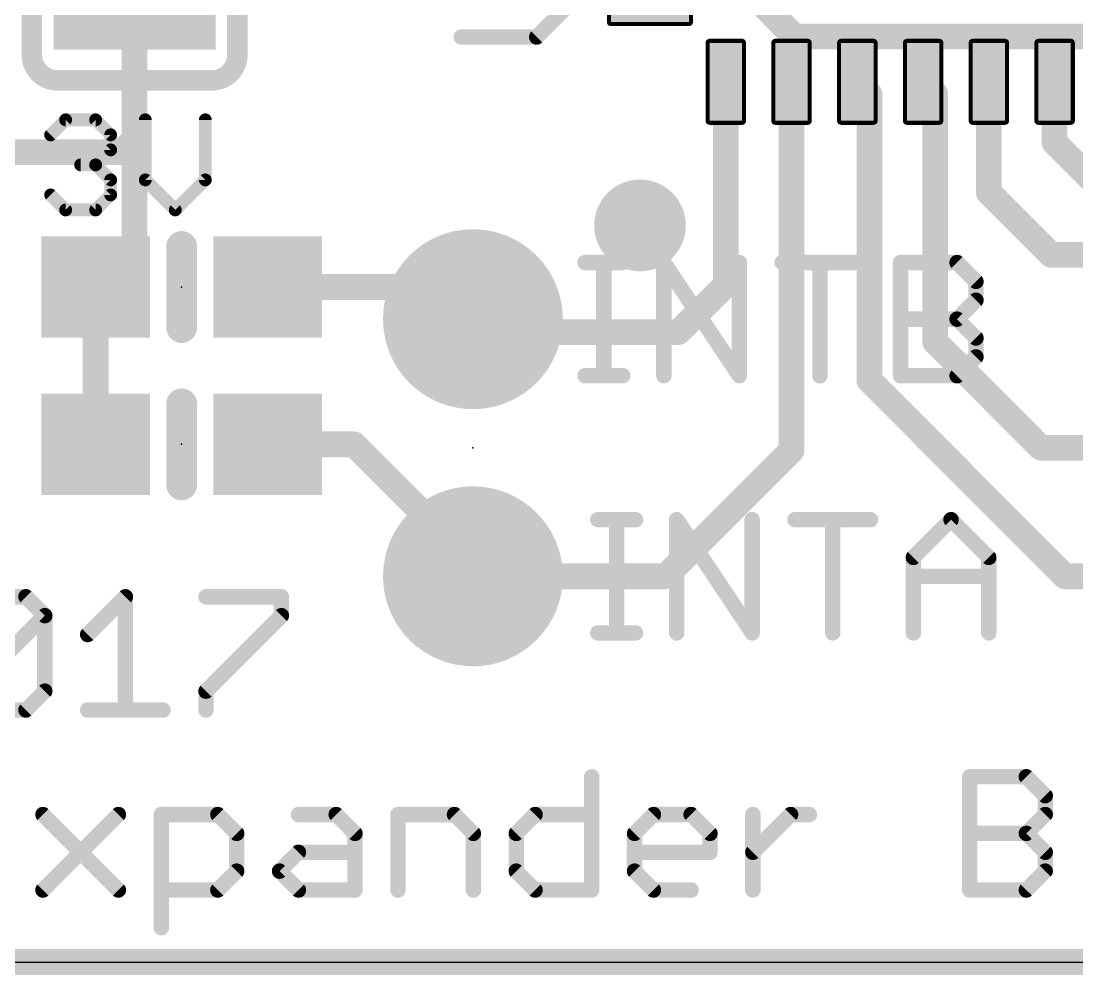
# Model space of a CAD drawing. Extents: x -0.1 to 65, y -0.1 to 31.1.
# Drawn here: x 12.04 to 22.48, y -0.13 to 9.29 of the extents above; entities that cross this region are included whole.
import ezdxf

# ---------------------------------------------------------------- set-up
doc = ezdxf.new("R2010")
doc.units = 0
for name, color, linetype in [('1', 12, 'CONTINUOUS'), ('16', 5, 'CONTINUOUS'), ('17', 110, 'CONTINUOUS'), ('18', 110, 'CONTINUOUS'), ('20', 4, 'CONTINUOUS'), ('21', 40, 'CONTINUOUS'), ('23', 40, 'CONTINUOUS')]:
    doc.layers.add(name, color=color, linetype=linetype)

# ---------------------------------------------------------------- blocks, each defined once
blk = doc.blocks.new('RECT64000X136000R20')
at = {"const_width": 0.04}
blk.add_lwpolyline([(0.18, -0.385), (0.18, 0.385, 0.4142), (0.16, 0.405), (-0.16, 0.405, 0.4142), (-0.18, 0.385), (-0.18, -0.385, 0.4142), (-0.16, -0.405), (0.16, -0.405, 0.4142)], format="xyb", close=True, dxfattribs=at)
blk.add_solid([(-0.17, -0.395), (0.17, -0.395), (-0.17, 0.395), (0.17, 0.395)])
blk = doc.blocks.new('RECT136000X64000R20')
at = {"const_width": 0.04}
blk.add_lwpolyline([(0.405, -0.16), (0.405, 0.16, 0.4142), (0.385, 0.18), (-0.385, 0.18, 0.4142), (-0.405, 0.16), (-0.405, -0.16, 0.4142), (-0.385, -0.18), (0.385, -0.18, 0.4142)], format="xyb", close=True, dxfattribs=at)
blk.add_solid([(-0.395, -0.17), (0.395, -0.17), (-0.395, 0.17), (0.395, 0.17)])
blk = doc.blocks.new('ROUNDP')
at = {"const_width": 0.5}
blk.add_lwpolyline([(0, -0.25, 1), (0, 0.25, 1), (0, -0.25)], format="xyb", dxfattribs=at)
blk = doc.blocks.new('RECT')
blk.add_solid([(-0.5, -0.5), (0.5, -0.5), (-0.5, 0.5), (0.5, 0.5)])
blk = doc.blocks.new('ROUNDV')
at = {"const_width": 0.5}
blk.add_lwpolyline([(0, -0.25, 1), (0, 0.25, 1), (0, -0.25)], format="xyb", dxfattribs=at)

msp = doc.modelspace()

# ---------------------------------------------------------------- linework, layer by layer
at = {"layer": '1', "const_width": 0.254}
for points in [[(13.166, 9.598), (13.166, 8.128)], [(19.009, 8.695), (19.009, 6.69)], [(19.659, 8.695), (19.659, 5.054)], [(20.309, 8.695), (20.4288, 8.5752)], [(20.959, 8.695), (21.0788, 8.5752)], [(21.609, 8.695), (21.609, 7.601)], [(22.259, 8.695), (22.259, 8.094)], [(20.4288, 8.5752), (20.4288, 5.7437)], [(21.0788, 8.5752), (21.0788, 6.1247)], [(13.039, 8.001), (13.166, 8.128)], [(13.166, 8.128), (13.166, 7.053)], [(22.259, 8.094), (22.733, 7.62)], [(10.922, 8.001), (13.039, 8.001)], [(21.609, 7.601), (22.225, 6.985)], [(13.166, 7.053), (12.781, 6.668)], [(22.225, 6.985), (24.257, 6.985)], [(12.781, 6.668), (12.781, 5.114)], [(16.192, 6.668), (14.481, 6.668)], [(16.51, 6.35), (16.192, 6.668)], [(19.009, 6.69), (18.542, 6.223)], [(16.51, 6.35), (16.637, 6.223)], [(16.637, 6.223), (18.542, 6.223)], [(22.1235, 5.08), (21.0788, 6.1247)], [(22.3625, 3.81), (20.4288, 5.7437)], [(15.333, 5.114), (14.481, 5.114)], [(15.333, 5.114), (16.637, 3.81)], [(19.659, 5.054), (18.415, 3.81)], [(22.1235, 5.08), (35.56, 5.08)], [(16.637, 3.81), (16.51, 3.81)], [(18.415, 3.81), (16.637, 3.81)], [(22.3625, 3.81), (34.29, 3.81)], [(64.77, 0), (0, 0)]]:
    msp.add_lwpolyline(points, dxfattribs=at)
at = {"layer": '1', "const_width": 0.127}
for points in [[(19.0725, 8.695, 1), (18.9455, 8.695)], [(19.7225, 8.695, 1), (19.5955, 8.695)], [(20.3539, 8.7399, 1), (20.2641, 8.6501)], [(21.0039, 8.7399, 1), (20.9141, 8.6501)], [(21.6725, 8.695, 1), (21.5455, 8.695)], [(22.3225, 8.695, 1), (22.1955, 8.695)], [(20.4923, 8.5752, 1), (20.3653, 8.5752)], [(20.3839, 8.5303, 1), (20.4737, 8.6201)], [(21.1423, 8.5752, 1), (21.0153, 8.5752)], [(21.0339, 8.5303, 1), (21.1237, 8.6201)], [(13.2295, 8.128, 1), (13.1025, 8.128)], [(13.2109, 8.0831, 1), (13.1211, 8.1729)], [(13.1025, 8.128, 1), (13.2295, 8.128)], [(22.3039, 8.1389, 1), (22.2141, 8.0491)], [(22.1955, 8.094, 1), (22.3225, 8.094)], [(12.9941, 8.0459, 1), (13.0839, 7.9561)], [(13.039, 7.9375, 1), (13.039, 8.0645)], [(21.6539, 7.6459, 1), (21.5641, 7.5561)], [(21.5455, 7.601, 1), (21.6725, 7.601)], [(13.1025, 7.053, 1), (13.2295, 7.053)], [(13.2109, 7.0081, 1), (13.1211, 7.0979)], [(22.225, 7.0485, 1), (22.225, 6.9215)], [(22.1801, 6.9401, 1), (22.2699, 7.0299)], [(12.8445, 6.668, 1), (12.7175, 6.668)], [(14.481, 6.7315, 1), (14.481, 6.6045)], [(16.2369, 6.7129, 1), (16.1471, 6.6231)], [(16.192, 6.6045, 1), (16.192, 6.7315)], [(19.0539, 6.6451, 1), (18.9641, 6.7349)], [(12.7361, 6.7129, 1), (12.8259, 6.6231)], [(18.9455, 6.69, 1), (19.0725, 6.69)], [(16.5549, 6.3949, 1), (16.4651, 6.3051)], [(16.4651, 6.3051, 1), (16.5549, 6.3949)], [(16.637, 6.2865, 1), (16.637, 6.1595)], [(16.5921, 6.1781, 1), (16.6819, 6.2679)], [(18.4971, 6.2679, 1), (18.5869, 6.1781)], [(18.542, 6.1595, 1), (18.542, 6.2865)], [(21.1237, 6.1696, 1), (21.0339, 6.0798)], [(21.0153, 6.1247, 1), (21.1423, 6.1247)], [(20.4737, 5.7886, 1), (20.3839, 5.6988)], [(20.3653, 5.7437, 1), (20.4923, 5.7437)], [(14.481, 5.1775, 1), (14.481, 5.0505)], [(15.3779, 5.1589, 1), (15.2881, 5.0691)], [(15.333, 5.0505, 1), (15.333, 5.1775)], [(12.7175, 5.114, 1), (12.8445, 5.114)], [(19.5955, 5.054, 1), (19.7225, 5.054)], [(19.7039, 5.0091, 1), (19.6141, 5.0989)], [(22.1235, 5.1435, 1), (22.1235, 5.0165)], [(22.0786, 5.0351, 1), (22.1684, 5.1249)], [(16.51, 3.8735, 1), (16.51, 3.7465)], [(16.637, 3.8735, 1), (16.637, 3.7465)], [(16.5921, 3.7651, 1), (16.6819, 3.8549)], [(16.637, 3.7465, 1), (16.637, 3.8735)], [(18.3701, 3.8549, 1), (18.4599, 3.7651)], [(18.415, 3.7465, 1), (18.415, 3.8735)], [(22.3625, 3.8735, 1), (22.3625, 3.7465)], [(22.3176, 3.7651, 1), (22.4074, 3.8549)]]:
    msp.add_lwpolyline(points, format="xyb", dxfattribs=at)
at = {"layer": '16', "const_width": 0.254}
for points in [[(17.526, 11.303), (19.685, 9.144)], [(59.3206, 9.144), (19.685, 9.144)], [(64.77, 0), (0, 0)]]:
    msp.add_lwpolyline(points, dxfattribs=at)
at = {"layer": '16', "const_width": 0.127}
for points in [[(19.685, 9.2075, 1), (19.685, 9.0805)], [(19.6401, 9.0991, 1), (19.7299, 9.1889)]]:
    msp.add_lwpolyline(points, format="xyb", dxfattribs=at)
at = {"layer": '20'}
msp.add_line((3, 0), (62, 0), dxfattribs=at)
at = {"layer": '21'}
for points, const_width in [([(12.15, 8.963), (12.15, 13.027)], 0.2032), ([(14.182, 13.027), (14.182, 8.963)], 0.2032), ([(17.1405, 9.1379), (17.5133, 9.5107)], 0.1524), ([(16.3947, 9.1379), (17.1405, 9.1379)], 0.1524), ([(12.404, 8.709), (13.928, 8.709)], 0.2032), ([(12.336, 8.171), (12.4843, 8.3193)], 0.127), ([(12.4843, 8.3193), (12.7809, 8.3193)], 0.127), ([(12.7809, 8.3193), (12.9292, 8.171)], 0.127), ([(13.2715, 8.3193), (13.2715, 7.7261)], 0.127), ([(13.8647, 7.7261), (13.8647, 8.3193)], 0.127), ([(12.9292, 8.171), (12.9292, 8.0227)], 0.127), ([(12.9292, 8.0227), (12.7809, 7.8744)], 0.127), ([(12.7809, 7.8744), (12.6326, 7.8744)], 0.127), ([(12.7809, 7.8744), (12.9292, 7.7261)], 0.127), ([(12.9292, 7.7261), (12.9292, 7.5778)], 0.127), ([(13.2715, 7.7261), (13.5681, 7.4295)], 0.127), ([(13.5681, 7.4295), (13.8647, 7.7261)], 0.127), ([(12.4843, 7.4295), (12.336, 7.5778)], 0.127), ([(12.9292, 7.5778), (12.7809, 7.4295)], 0.127), ([(12.7809, 7.4295), (12.4843, 7.4295)], 0.127), ([(13.631, 6.268), (13.631, 7.068)], 0.3048), ([(17.6173, 6.9098), (17.9902, 6.9098)], 0.1524), ([(17.8037, 5.7912), (17.8037, 6.9098)], 0.1524), ([(18.3969, 5.7912), (18.3969, 6.9098)], 0.1524), ([(18.3969, 6.9098), (19.1426, 5.7912)], 0.1524), ([(19.1426, 5.7912), (19.1426, 6.9098)], 0.1524), ([(19.5663, 6.9098), (20.312, 6.9098)], 0.1524), ([(19.9391, 5.7912), (19.9391, 6.9098)], 0.1524), ([(20.7357, 5.7912), (20.7357, 6.9098)], 0.1524), ([(20.7357, 6.9098), (21.295, 6.9098)], 0.1524), ([(21.295, 6.9098), (21.4814, 6.7233)], 0.1524), ([(21.4814, 6.7233), (21.4814, 6.5369)], 0.1524), ([(21.4814, 6.5369), (21.295, 6.3505)], 0.1524), ([(20.7357, 6.3505), (21.295, 6.3505)], 0.1524), ([(21.295, 6.3505), (21.4814, 6.1641)], 0.1524), ([(21.4814, 6.1641), (21.4814, 5.9776)], 0.1524), ([(21.4814, 5.9776), (21.295, 5.7912)], 0.1524), ([(17.6173, 5.7912), (17.9902, 5.7912)], 0.1524), ([(21.295, 5.7912), (20.7357, 5.7912)], 0.1524), ([(13.631, 4.714), (13.631, 5.514)], 0.3048), ([(17.7443, 4.3698), (18.1172, 4.3698)], 0.1524), ([(17.9307, 3.2512), (17.9307, 4.3698)], 0.1524), ([(18.5239, 3.2512), (18.5239, 4.3698)], 0.1524), ([(18.5239, 4.3698), (19.2696, 3.2512)], 0.1524), ([(19.2696, 3.2512), (19.2696, 4.3698)], 0.1524), ([(19.6933, 4.3698), (20.439, 4.3698)], 0.1524), ([(20.0661, 3.2512), (20.0661, 4.3698)], 0.1524), ([(20.8627, 3.9969), (21.2355, 4.3698)], 0.1524), ([(21.2355, 4.3698), (21.6084, 3.9969)], 0.1524), ([(20.8627, 3.2512), (20.8627, 3.9969)], 0.1524), ([(21.6084, 3.9969), (21.6084, 3.2512)], 0.1524), ([(20.8627, 3.8105), (21.6084, 3.8105)], 0.1524), ([(11.719, 3.6078), (12.0919, 3.6078)], 0.1524), ([(12.0919, 3.6078), (12.2783, 3.4213)], 0.1524), ([(12.702, 3.2349), (13.0748, 3.6078)], 0.1524), ([(13.0748, 3.6078), (13.0748, 2.4892)], 0.1524), ([(13.8714, 3.6078), (14.6171, 3.6078)], 0.1524), ([(14.6171, 3.6078), (14.6171, 3.4213)], 0.1524), ([(11.5326, 2.6756), (12.2783, 3.4213)], 0.1524), ([(12.2783, 3.4213), (12.2783, 2.6756)], 0.1524), ([(14.6171, 3.4213), (13.8714, 2.6756)], 0.1524), ([(17.7443, 3.2512), (18.1172, 3.2512)], 0.1524), ([(12.2783, 2.6756), (12.0919, 2.4892)], 0.1524), ([(13.8714, 2.6756), (13.8714, 2.4892)], 0.1524), ([(12.0919, 2.4892), (11.719, 2.4892)], 0.1524), ([(12.702, 2.4892), (13.4477, 2.4892)], 0.1524), ([(17.6833, 1.8298), (17.6833, 0.7112)], 0.1524), ([(21.4203, 0.7112), (21.4203, 1.8298)], 0.1524), ([(21.4203, 1.8298), (21.9796, 1.8298)], 0.1524), ([(21.9796, 1.8298), (22.166, 1.6433)], 0.1524), ([(22.166, 1.6433), (22.166, 1.4569)], 0.1524), ([(12.26, 1.4569), (13.0057, 0.7112)], 0.1524), ([(12.26, 0.7112), (13.0057, 1.4569)], 0.1524), ([(13.4294, 0.3384), (13.4294, 1.4569)], 0.1524), ([(13.4294, 1.4569), (13.9887, 1.4569)], 0.1524), ([(13.9887, 1.4569), (14.1751, 1.2705)], 0.1524), ([(14.7853, 1.4569), (15.1581, 1.4569)], 0.1524), ([(15.1581, 1.4569), (15.3445, 1.2705)], 0.1524), ([(15.7682, 0.7112), (15.7682, 1.4569)], 0.1524), ([(15.7682, 1.4569), (16.3275, 1.4569)], 0.1524), ([(16.3275, 1.4569), (16.5139, 1.2705)], 0.1524), ([(16.9376, 1.2705), (17.1241, 1.4569)], 0.1524), ([(17.1241, 1.4569), (17.6833, 1.4569)], 0.1524), ([(18.107, 1.2705), (18.2934, 1.4569)], 0.1524), ([(18.2934, 1.4569), (18.6663, 1.4569)], 0.1524), ([(18.6663, 1.4569), (18.8527, 1.2705)], 0.1524), ([(19.2764, 0.7112), (19.2764, 1.4569)], 0.1524), ([(19.2764, 1.084), (19.6493, 1.4569)], 0.1524), ([(19.6493, 1.4569), (19.8357, 1.4569)], 0.1524), ([(22.166, 1.4569), (21.9796, 1.2705)], 0.1524), ([(14.1751, 1.2705), (14.1751, 0.8976)], 0.1524), ([(15.3445, 1.2705), (15.3445, 0.7112)], 0.1524), ([(16.5139, 1.2705), (16.5139, 0.7112)], 0.1524), ([(16.9376, 0.8976), (16.9376, 1.2705)], 0.1524), ([(18.107, 0.8976), (18.107, 1.2705)], 0.1524), ([(18.8527, 1.2705), (18.8527, 1.084)], 0.1524), ([(21.4203, 1.2705), (21.9796, 1.2705)], 0.1524), ([(21.9796, 1.2705), (22.166, 1.084)], 0.1524), ([(14.5988, 0.8976), (14.7853, 1.084)], 0.1524), ([(14.7853, 1.084), (15.3445, 1.084)], 0.1524), ([(18.8527, 1.084), (18.107, 1.084)], 0.1524), ([(22.166, 1.084), (22.166, 0.8976)], 0.1524), ([(14.1751, 0.8976), (13.9887, 0.7112)], 0.1524), ([(14.7853, 0.7112), (14.5988, 0.8976)], 0.1524), ([(17.1241, 0.7112), (16.9376, 0.8976)], 0.1524), ([(18.2934, 0.7112), (18.107, 0.8976)], 0.1524), ([(22.166, 0.8976), (21.9796, 0.7112)], 0.1524), ([(13.9887, 0.7112), (13.4294, 0.7112)], 0.1524), ([(15.3445, 0.7112), (14.7853, 0.7112)], 0.1524), ([(17.6833, 0.7112), (17.1241, 0.7112)], 0.1524), ([(18.6663, 0.7112), (18.2934, 0.7112)], 0.1524), ([(21.9796, 0.7112), (21.4203, 0.7112)], 0.1524)]:
    msp.add_lwpolyline(points, dxfattribs=dict(at, const_width=const_width))
for points, const_width in [([(16.3947, 9.176, 1), (16.3947, 9.0998)], 0.0762), ([(17.1135, 9.1648, 1), (17.1674, 9.1109)], 0.0762), ([(17.1405, 9.0998, 1), (17.1405, 9.176)], 0.0762), ([(12.15, 8.963, 0.4142), (12.404, 8.709)], 0.2032), ([(12.2008, 8.963, 1), (12.0992, 8.963)], 0.1016), ([(12.0992, 8.963, 1), (12.2008, 8.963)], 0.1016), ([(13.928, 8.709, 0.4142), (14.182, 8.963)], 0.2032), ([(14.2328, 8.963, 1), (14.1312, 8.963)], 0.1016), ([(14.1312, 8.963, 1), (14.2328, 8.963)], 0.1016), ([(12.404, 8.7598, 1), (12.404, 8.6582)], 0.1016), ([(12.404, 8.6582, 1), (12.404, 8.7598)], 0.1016), ([(13.928, 8.7598, 1), (13.928, 8.6582)], 0.1016), ([(13.928, 8.6582, 1), (13.928, 8.7598)], 0.1016), ([(12.4843, 8.351, 1), (12.4843, 8.2875)], 0.0635), ([(12.5067, 8.2968, 1), (12.4618, 8.3417)], 0.0635), ([(12.8033, 8.3417, 1), (12.7584, 8.2968)], 0.0635), ([(12.7809, 8.2875, 1), (12.7809, 8.351)], 0.0635), ([(13.3033, 8.3193, 1), (13.2398, 8.3193)], 0.0635), ([(13.8964, 8.3193, 1), (13.8329, 8.3193)], 0.0635), ([(12.3135, 8.1934, 1), (12.3584, 8.1485)], 0.0635), ([(12.9609, 8.171, 1), (12.8974, 8.171)], 0.0635), ([(12.9067, 8.1485, 1), (12.9516, 8.1934)], 0.0635), ([(12.8974, 8.0227, 1), (12.9609, 8.0227)], 0.0635), ([(12.9516, 8.0002, 1), (12.9067, 8.0451)], 0.0635), ([(12.6326, 7.9061, 1), (12.6326, 7.8426)], 0.0635), ([(12.8033, 7.8968, 1), (12.7584, 7.8519)], 0.0635), ([(12.7809, 7.8426, 1), (12.7809, 7.9061)], 0.0635), ([(12.7584, 7.8968, 1), (12.8033, 7.8519)], 0.0635), ([(12.9609, 7.7261, 1), (12.8974, 7.7261)], 0.0635), ([(12.9067, 7.7036, 1), (12.9516, 7.7485)], 0.0635), ([(13.294, 7.7485, 1), (13.249, 7.7036)], 0.0635), ([(13.2398, 7.7261, 1), (13.3033, 7.7261)], 0.0635), ([(13.8329, 7.7261, 1), (13.8964, 7.7261)], 0.0635), ([(13.8871, 7.7036, 1), (13.8422, 7.7485)], 0.0635), ([(12.3584, 7.6002, 1), (12.3135, 7.5553)], 0.0635), ([(12.9516, 7.5553, 1), (12.9067, 7.6002)], 0.0635), ([(12.8974, 7.5778, 1), (12.9609, 7.5778)], 0.0635), ([(12.4843, 7.4612, 1), (12.4843, 7.3978)], 0.0635), ([(12.4618, 7.407, 1), (12.5067, 7.452)], 0.0635), ([(12.7584, 7.452, 1), (12.8033, 7.407)], 0.0635), ([(12.7809, 7.3978, 1), (12.7809, 7.4612)], 0.0635), ([(13.5456, 7.452, 1), (13.5905, 7.407)], 0.0635), ([(13.5456, 7.407, 1), (13.5905, 7.452)], 0.0635), ([(13.7072, 7.068, 1), (13.5548, 7.068)], 0.1524), ([(17.6173, 6.9479, 1), (17.6173, 6.8717)], 0.0762), ([(17.8418, 6.9098, 1), (17.7656, 6.9098)], 0.0762), ([(17.9902, 6.8717, 1), (17.9902, 6.9479)], 0.0762), ([(18.435, 6.9098, 1), (18.3588, 6.9098)], 0.0762), ([(18.4286, 6.9309, 1), (18.3652, 6.8886)], 0.0762), ([(19.1807, 6.9098, 1), (19.1045, 6.9098)], 0.0762), ([(19.5663, 6.9479, 1), (19.5663, 6.8717)], 0.0762), ([(19.9772, 6.9098, 1), (19.901, 6.9098)], 0.0762), ([(20.312, 6.8717, 1), (20.312, 6.9479)], 0.0762), ([(20.7738, 6.9098, 1), (20.6976, 6.9098)], 0.0762), ([(20.7357, 6.9479, 1), (20.7357, 6.8717)], 0.0762), ([(21.3219, 6.9367, 1), (21.268, 6.8828)], 0.0762), ([(21.295, 6.8717, 1), (21.295, 6.9479)], 0.0762), ([(21.5195, 6.7233, 1), (21.4433, 6.7233)], 0.0762), ([(21.4545, 6.6964, 1), (21.5083, 6.7503)], 0.0762), ([(21.4433, 6.5369, 1), (21.5195, 6.5369)], 0.0762), ([(21.5083, 6.51, 1), (21.4545, 6.5638)], 0.0762), ([(20.7357, 6.3886, 1), (20.7357, 6.3124)], 0.0762), ([(21.3219, 6.3774, 1), (21.268, 6.3235)], 0.0762), ([(21.268, 6.3774, 1), (21.3219, 6.3235)], 0.0762), ([(21.295, 6.3124, 1), (21.295, 6.3886)], 0.0762), ([(13.5548, 6.268, 1), (13.7072, 6.268)], 0.1524), ([(21.5195, 6.1641, 1), (21.4433, 6.1641)], 0.0762), ([(21.4545, 6.1371, 1), (21.5083, 6.191)], 0.0762), ([(21.5083, 5.9507, 1), (21.4545, 6.0046)], 0.0762), ([(21.4433, 5.9776, 1), (21.5195, 5.9776)], 0.0762), ([(17.6173, 5.8293, 1), (17.6173, 5.7531)], 0.0762), ([(17.9902, 5.7531, 1), (17.9902, 5.8293)], 0.0762), ([(19.1109, 5.7701, 1), (19.1743, 5.8123)], 0.0762), ([(20.7357, 5.8293, 1), (20.7357, 5.7531)], 0.0762), ([(21.268, 5.8181, 1), (21.3219, 5.7643)], 0.0762), ([(21.295, 5.7531, 1), (21.295, 5.8293)], 0.0762), ([(17.7656, 5.7912, 1), (17.8418, 5.7912)], 0.0762), ([(18.3588, 5.7912, 1), (18.435, 5.7912)], 0.0762), ([(19.1045, 5.7912, 1), (19.1807, 5.7912)], 0.0762), ([(19.901, 5.7912, 1), (19.9772, 5.7912)], 0.0762), ([(20.6976, 5.7912, 1), (20.7738, 5.7912)], 0.0762), ([(13.7072, 5.514, 1), (13.5548, 5.514)], 0.1524), ([(13.5548, 4.714, 1), (13.7072, 4.714)], 0.1524), ([(17.7443, 4.4079, 1), (17.7443, 4.3317)], 0.0762), ([(17.9688, 4.3698, 1), (17.8926, 4.3698)], 0.0762), ([(18.1172, 4.3317, 1), (18.1172, 4.4079)], 0.0762), ([(18.562, 4.3698, 1), (18.4858, 4.3698)], 0.0762), ([(18.5556, 4.3909, 1), (18.4922, 4.3486)], 0.0762), ([(19.3077, 4.3698, 1), (19.2315, 4.3698)], 0.0762), ([(19.6933, 4.4079, 1), (19.6933, 4.3317)], 0.0762), ([(20.1042, 4.3698, 1), (20.028, 4.3698)], 0.0762), ([(20.439, 4.3317, 1), (20.439, 4.4079)], 0.0762), ([(21.2625, 4.3967, 1), (21.2086, 4.3428)], 0.0762), ([(21.2625, 4.3428, 1), (21.2086, 4.3967)], 0.0762), ([(20.9008, 3.9969, 1), (20.8246, 3.9969)], 0.0762), ([(21.6465, 3.9969, 1), (21.5703, 3.9969)], 0.0762), ([(20.8358, 4.0238, 1), (20.8896, 3.97)], 0.0762), ([(21.5815, 3.97, 1), (21.6353, 4.0238)], 0.0762), ([(20.8627, 3.8486, 1), (20.8627, 3.7724)], 0.0762), ([(21.6084, 3.7724, 1), (21.6084, 3.8486)], 0.0762), ([(12.1188, 3.6347, 1), (12.0649, 3.5808)], 0.0762), ([(12.0919, 3.5697, 1), (12.0919, 3.6459)], 0.0762), ([(13.1129, 3.6078, 1), (13.0367, 3.6078)], 0.0762), ([(13.1018, 3.5808, 1), (13.0479, 3.6347)], 0.0762), ([(13.8714, 3.6459, 1), (13.8714, 3.5697)], 0.0762), ([(14.6552, 3.6078, 1), (14.579, 3.6078)], 0.0762), ([(14.6171, 3.5697, 1), (14.6171, 3.6459)], 0.0762), ([(12.3164, 3.4213, 1), (12.2402, 3.4213)], 0.0762), ([(12.3052, 3.3944, 1), (12.2513, 3.4483)], 0.0762), ([(12.2514, 3.3944, 1), (12.3052, 3.4483)], 0.0762), ([(14.579, 3.4213, 1), (14.6552, 3.4213)], 0.0762), ([(14.644, 3.3944, 1), (14.5901, 3.4483)], 0.0762), ([(12.675, 3.2618, 1), (12.7289, 3.208)], 0.0762), ([(17.7443, 3.2893, 1), (17.7443, 3.2131)], 0.0762), ([(17.8926, 3.2512, 1), (17.9688, 3.2512)], 0.0762), ([(18.1172, 3.2131, 1), (18.1172, 3.2893)], 0.0762), ([(18.4858, 3.2512, 1), (18.562, 3.2512)], 0.0762), ([(19.2315, 3.2512, 1), (19.3077, 3.2512)], 0.0762), ([(19.2379, 3.2301, 1), (19.3013, 3.2723)], 0.0762), ([(20.028, 3.2512, 1), (20.1042, 3.2512)], 0.0762), ([(20.8246, 3.2512, 1), (20.9008, 3.2512)], 0.0762), ([(21.5703, 3.2512, 1), (21.6465, 3.2512)], 0.0762), ([(12.2402, 2.6756, 1), (12.3164, 2.6756)], 0.0762), ([(12.3052, 2.6487, 1), (12.2514, 2.7026)], 0.0762), ([(13.8444, 2.7026, 1), (13.8983, 2.6487)], 0.0762), ([(13.9095, 2.6756, 1), (13.8333, 2.6756)], 0.0762), ([(12.0649, 2.5161, 1), (12.1188, 2.4623)], 0.0762), ([(12.0919, 2.4511, 1), (12.0919, 2.5273)], 0.0762), ([(12.702, 2.5273, 1), (12.702, 2.4511)], 0.0762), ([(13.0367, 2.4892, 1), (13.1129, 2.4892)], 0.0762), ([(13.4477, 2.4511, 1), (13.4477, 2.5273)], 0.0762), ([(13.8333, 2.4892, 1), (13.9095, 2.4892)], 0.0762), ([(17.7214, 1.8298, 1), (17.6452, 1.8298)], 0.0762), ([(21.4584, 1.8298, 1), (21.3822, 1.8298)], 0.0762), ([(21.4203, 1.8679, 1), (21.4203, 1.7917)], 0.0762), ([(22.0065, 1.8567, 1), (21.9526, 1.8028)], 0.0762), ([(21.9796, 1.7917, 1), (21.9796, 1.8679)], 0.0762), ([(22.2041, 1.6433, 1), (22.1279, 1.6433)], 0.0762), ([(22.1391, 1.6164, 1), (22.193, 1.6703)], 0.0762), ([(12.287, 1.4838, 1), (12.2331, 1.43)], 0.0762), ([(13.0327, 1.43, 1), (12.9788, 1.4838)], 0.0762), ([(13.4675, 1.4569, 1), (13.3913, 1.4569)], 0.0762), ([(13.4294, 1.495, 1), (13.4294, 1.4188)], 0.0762), ([(14.0157, 1.4838, 1), (13.9618, 1.43)], 0.0762), ([(13.9887, 1.4188, 1), (13.9887, 1.495)], 0.0762), ([(14.7853, 1.495, 1), (14.7853, 1.4188)], 0.0762), ([(15.185, 1.4838, 1), (15.1312, 1.43)], 0.0762), ([(15.1581, 1.4188, 1), (15.1581, 1.495)], 0.0762), ([(15.8063, 1.4569, 1), (15.7301, 1.4569)], 0.0762), ([(15.7682, 1.495, 1), (15.7682, 1.4188)], 0.0762), ([(16.3544, 1.4838, 1), (16.3006, 1.43)], 0.0762), ([(16.3275, 1.4188, 1), (16.3275, 1.495)], 0.0762), ([(17.1241, 1.495, 1), (17.1241, 1.4188)], 0.0762), ([(17.151, 1.43, 1), (17.0971, 1.4838)], 0.0762), ([(17.6833, 1.4188, 1), (17.6833, 1.495)], 0.0762), ([(18.2934, 1.495, 1), (18.2934, 1.4188)], 0.0762), ([(18.3204, 1.43, 1), (18.2665, 1.4838)], 0.0762), ([(18.6932, 1.4838, 1), (18.6394, 1.43)], 0.0762), ([(18.6663, 1.4188, 1), (18.6663, 1.495)], 0.0762), ([(19.3145, 1.4569, 1), (19.2383, 1.4569)], 0.0762), ([(19.6493, 1.495, 1), (19.6493, 1.4188)], 0.0762), ([(19.6762, 1.43, 1), (19.6223, 1.4838)], 0.0762), ([(19.8357, 1.4188, 1), (19.8357, 1.495)], 0.0762), ([(22.1279, 1.4569, 1), (22.2041, 1.4569)], 0.0762), ([(22.193, 1.43, 1), (22.1391, 1.4838)], 0.0762), ([(14.2132, 1.2705, 1), (14.137, 1.2705)], 0.0762), ([(14.1482, 1.2435, 1), (14.2021, 1.2974)], 0.0762), ([(15.3826, 1.2705, 1), (15.3064, 1.2705)], 0.0762), ([(15.3176, 1.2435, 1), (15.3715, 1.2974)], 0.0762), ([(16.552, 1.2705, 1), (16.4758, 1.2705)], 0.0762), ([(16.487, 1.2435, 1), (16.5409, 1.2974)], 0.0762), ([(16.9757, 1.2705, 1), (16.8995, 1.2705)], 0.0762), ([(16.9107, 1.2974, 1), (16.9646, 1.2435)], 0.0762), ([(18.1451, 1.2705, 1), (18.0689, 1.2705)], 0.0762), ([(18.0801, 1.2974, 1), (18.134, 1.2435)], 0.0762), ([(18.8908, 1.2705, 1), (18.8146, 1.2705)], 0.0762), ([(18.8258, 1.2435, 1), (18.8797, 1.2974)], 0.0762), ([(21.4203, 1.3086, 1), (21.4203, 1.2324)], 0.0762), ([(22.0065, 1.2974, 1), (21.9526, 1.2435)], 0.0762), ([(21.9526, 1.2974, 1), (22.0065, 1.2435)], 0.0762), ([(21.9796, 1.2324, 1), (21.9796, 1.3086)], 0.0762), ([(14.7853, 1.1221, 1), (14.7853, 1.0459)], 0.0762), ([(14.8122, 1.0571, 1), (14.7583, 1.111)], 0.0762), ([(15.3445, 1.0459, 1), (15.3445, 1.1221)], 0.0762), ([(18.107, 1.1221, 1), (18.107, 1.0459)], 0.0762), ([(18.8527, 1.0459, 1), (18.8527, 1.1221)], 0.0762), ([(19.2495, 1.111, 1), (19.3034, 1.0571)], 0.0762), ([(22.2041, 1.084, 1), (22.1279, 1.084)], 0.0762), ([(22.1391, 1.0571, 1), (22.193, 1.111)], 0.0762), ([(18.8146, 1.084, 1), (18.8908, 1.084)], 0.0762), ([(14.2021, 0.8707, 1), (14.1482, 0.9246)], 0.0762), ([(14.6258, 0.9246, 1), (14.5719, 0.8707)], 0.0762), ([(14.5719, 0.9246, 1), (14.6258, 0.8707)], 0.0762), ([(16.9646, 0.9246, 1), (16.9107, 0.8707)], 0.0762), ([(18.134, 0.9246, 1), (18.0801, 0.8707)], 0.0762), ([(22.193, 0.8707, 1), (22.1391, 0.9246)], 0.0762), ([(14.137, 0.8976, 1), (14.2132, 0.8976)], 0.0762), ([(16.8995, 0.8976, 1), (16.9757, 0.8976)], 0.0762), ([(18.0689, 0.8976, 1), (18.1451, 0.8976)], 0.0762), ([(22.1279, 0.8976, 1), (22.2041, 0.8976)], 0.0762), ([(12.2331, 0.7381, 1), (12.287, 0.6843)], 0.0762), ([(12.9788, 0.6843, 1), (13.0327, 0.7381)], 0.0762), ([(13.4294, 0.7493, 1), (13.4294, 0.6731)], 0.0762), ([(13.9618, 0.7381, 1), (14.0156, 0.6843)], 0.0762), ([(13.9887, 0.6731, 1), (13.9887, 0.7493)], 0.0762), ([(14.7853, 0.7493, 1), (14.7853, 0.6731)], 0.0762), ([(14.7583, 0.6843, 1), (14.8122, 0.7381)], 0.0762), ([(15.3064, 0.7112, 1), (15.3826, 0.7112)], 0.0762), ([(15.3445, 0.6731, 1), (15.3445, 0.7493)], 0.0762), ([(15.7301, 0.7112, 1), (15.8063, 0.7112)], 0.0762), ([(16.4758, 0.7112, 1), (16.552, 0.7112)], 0.0762), ([(17.1241, 0.7493, 1), (17.1241, 0.6731)], 0.0762), ([(17.0971, 0.6843, 1), (17.151, 0.7381)], 0.0762), ([(17.6452, 0.7112, 1), (17.7214, 0.7112)], 0.0762), ([(17.6833, 0.6731, 1), (17.6833, 0.7493)], 0.0762), ([(18.2934, 0.7493, 1), (18.2934, 0.6731)], 0.0762), ([(18.2665, 0.6843, 1), (18.3204, 0.7381)], 0.0762), ([(18.6663, 0.6731, 1), (18.6663, 0.7493)], 0.0762), ([(19.2383, 0.7112, 1), (19.3145, 0.7112)], 0.0762), ([(21.4203, 0.7493, 1), (21.4203, 0.6731)], 0.0762), ([(21.3822, 0.7112, 1), (21.4584, 0.7112)], 0.0762), ([(21.9526, 0.7381, 1), (22.0065, 0.6843)], 0.0762), ([(21.9796, 0.6731, 1), (21.9796, 0.7493)], 0.0762), ([(13.3913, 0.3384, 1), (13.4675, 0.3384)], 0.0762)]:
    msp.add_lwpolyline(points, format="xyb", dxfattribs=dict(at, const_width=const_width))
at = {"layer": '23'}
for p in [(13.631, 6.668), (13.631, 5.114), (16.51, 5.08)]:
    msp.add_point(p, dxfattribs=at)

# ---------------------------------------------------------------- block references
at = {"layer": '1', "xscale": 1.1684, "yscale": 1.6002, "rotation": 270}
msp.add_blockref('RECT', (13.166, 9.598), dxfattribs=at)
at = {"layer": '1', "rotation": 270}
for name, p in [('RECT64000X136000R20', (18.259, 9.445)), ('RECT136000X64000R20', (19.009, 8.695)), ('RECT136000X64000R20', (19.659, 8.695)), ('RECT136000X64000R20', (20.309, 8.695)), ('RECT136000X64000R20', (20.959, 8.695)), ('RECT136000X64000R20', (21.609, 8.695)), ('RECT136000X64000R20', (22.259, 8.695))]:
    msp.add_blockref(name, p, dxfattribs=at)
at = {"layer": '1', "xscale": 1.075, "rotation": 180}
for p in [(12.781, 6.668), (14.481, 6.668), (12.781, 5.114), (14.481, 5.114)]:
    msp.add_blockref('RECT', p, dxfattribs=at)
at = {"layer": '17', "xscale": 1.778, "yscale": 1.778}
for p in [(16.51, 6.35), (16.51, 6.35), (16.51, 3.81), (16.51, 3.81)]:
    msp.add_blockref('ROUNDP', p, dxfattribs=at)
at = {"layer": '18', "xscale": 0.9064, "yscale": 0.9064}
msp.add_blockref('ROUNDV', (18.161, 7.2768), dxfattribs=at)
msp.add_blockref('ROUNDV', (18.161, 7.2768), dxfattribs=at)

doc.saveas('drawing.dxf')
